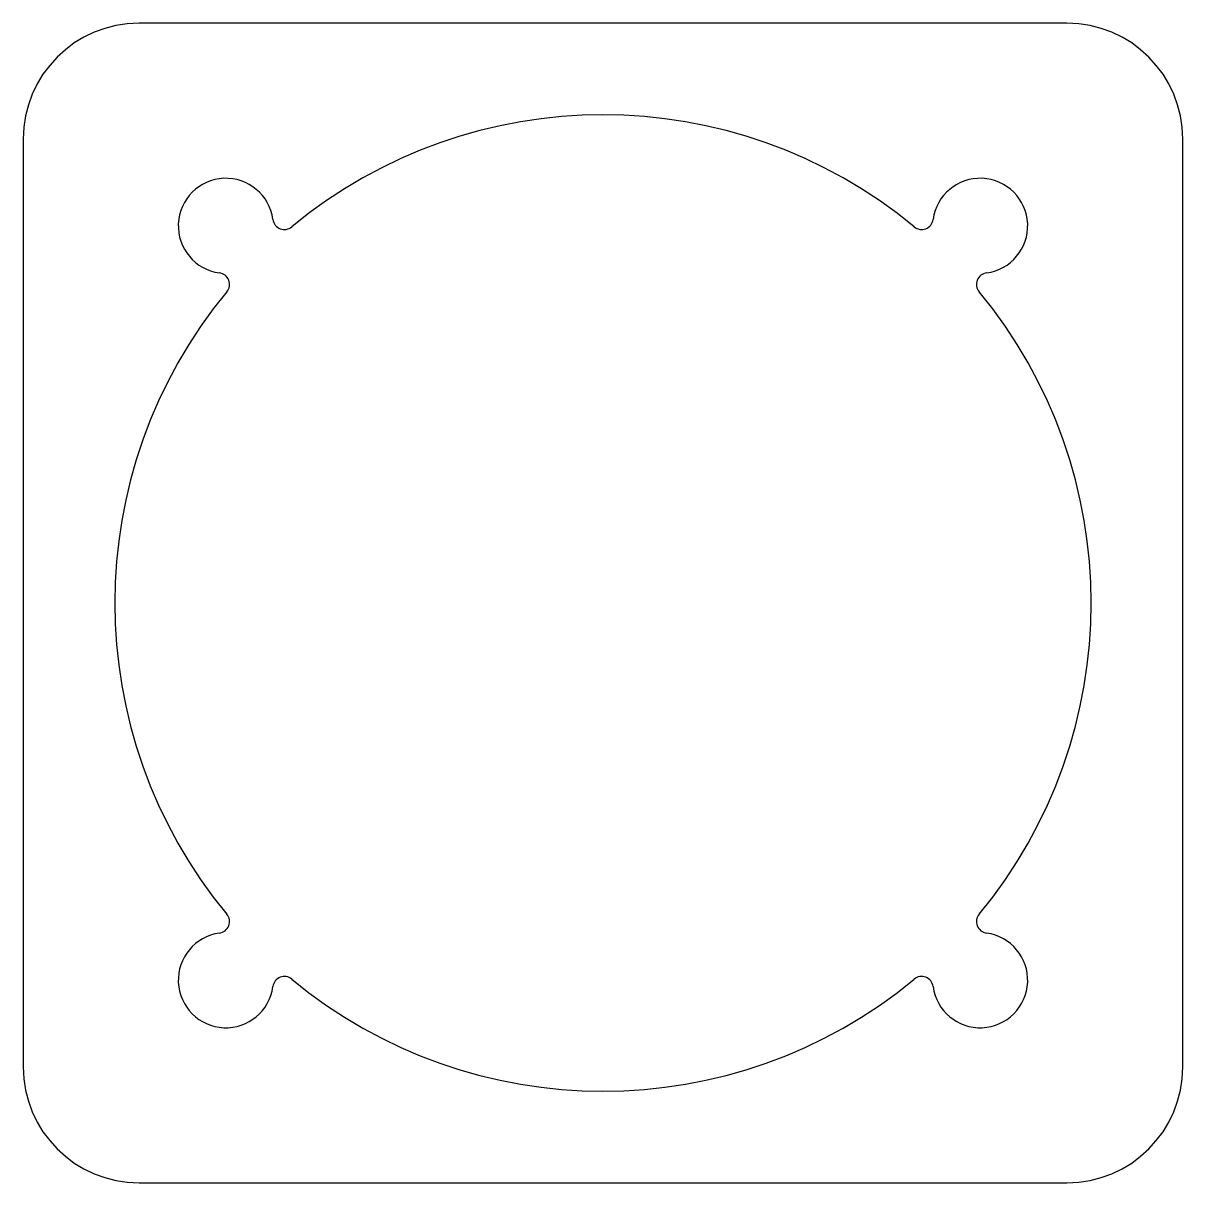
# Model space of a CAD drawing. Extents: x -40 to 10, y -147 to -97.
import ezdxf

# ---------------------------------------------------------------- set-up
doc = ezdxf.new("R2010")
doc.units = 0
doc.layers.get('0').update_dxf_attribs({"linetype": 'CONTINUOUS'})

msp = doc.modelspace()

# ---------------------------------------------------------------- linework, layer by layer
at = {"color": 7, "linetype": 'CONTINUOUS'}
for p, q in [((5, -97.009), (-35, -97.009)), ((-40, -102.009), (-40, -142.009)), ((10, -142.009), (10, -102.009)), ((-35, -147.009), (5, -147.009))]:
    msp.add_line(p, q, dxfattribs=at)
for centre, radius, start, end in [((-35, -102.009), 5, 90, 180), ((5, -102.009), 5, 0, 90), ((-15, -122.009), 21.05, 50.4004, 129.5996), ((-31.263, -105.746), 2.05, 7.6892, 262.3108), ((1.263, -105.746), 2.05, 277.6892, 172.3108), ((-28.736, -105.404), 0.5, 187.6892, 309.5996), ((-1.264, -105.404), 0.5, 230.4004, 352.3108), ((-31.605, -108.273), 0.5, 320.4004, 82.3108), ((1.605, -108.273), 0.5, 97.6892, 219.5996), ((-15, -122.009), 21.05, 140.4004, 219.5996), ((-15, -122.009), 21.05, 320.4004, 39.5996), ((-31.605, -135.745), 0.5, 277.6892, 39.5996), ((1.605, -135.745), 0.5, 140.4004, 262.3108), ((-31.263, -138.273), 2.05, 97.6892, 352.3108), ((1.263, -138.273), 2.05, 187.6892, 82.3108), ((-28.736, -138.614), 0.5, 50.4004, 172.3108), ((-15, -122.009), 21.05, 230.4004, 309.5996), ((-1.264, -138.614), 0.5, 7.6892, 129.5996), ((-35, -142.009), 5, 180, 270), ((5, -142.009), 5, 270, 0)]:
    msp.add_arc(centre, radius, start, end, dxfattribs=at)

doc.saveas('drawing.dxf')
